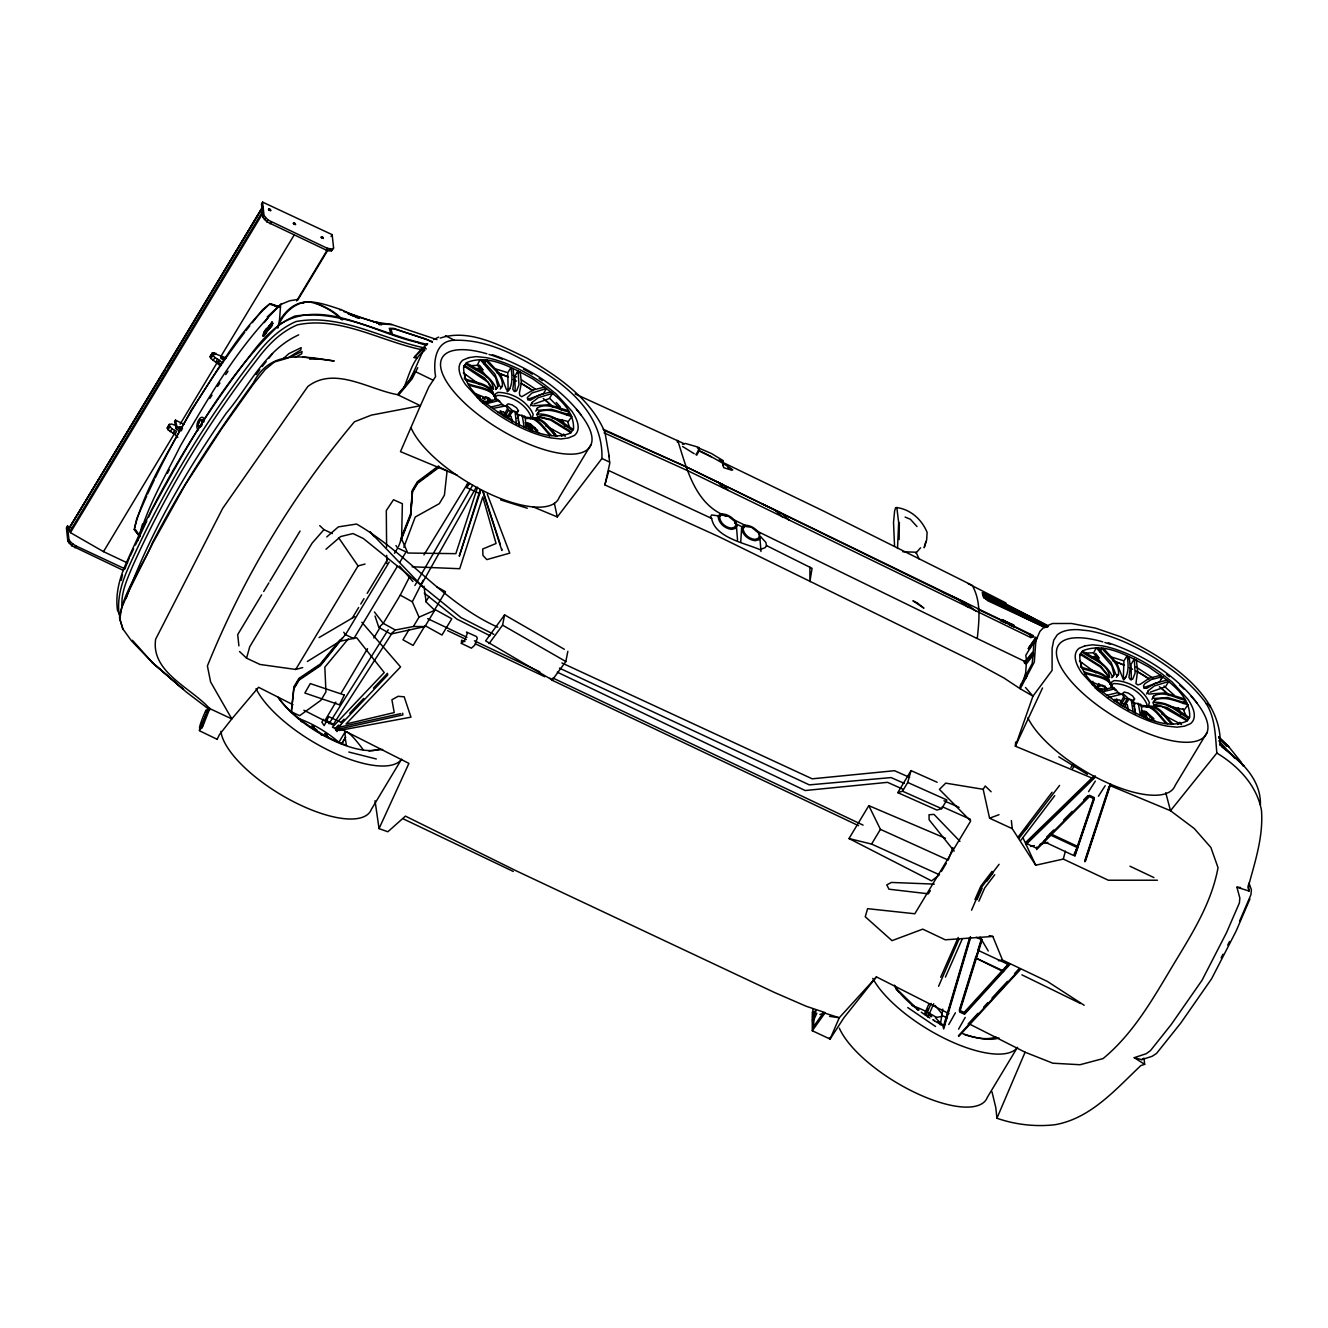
<?xml version="1.0" encoding="UTF-8"?>
<svg xmlns="http://www.w3.org/2000/svg" width="1328" height="1328" viewBox="0 0 1328 1328"><rect width="100%" height="100%" fill="white"/><g stroke="black" fill="none" stroke-linecap="round" stroke-linejoin="round"><path stroke-width="1.5" d="M1260.405 804.785C1261.102 779.27 1240.883 760.712 1221.826 746.934M809.914 567.272L809.881 581.631L812.055 568.334L766.522 545.592L765.874 542.405L760.595 536.678M899.338 522.502L899.106 539.633M500.258 389.054L502.382 385.983C503.262 374.629 491.692 368.022 485.716 360.037L483.84 363.673M1116.4 677.263L1118.541 674.176C1119.404 662.821 1107.834 656.231 1101.858 648.23L1099.999 651.882M1050.249 834.93L1050.265 833.619L1077.855 846.517L1073.456 855.415L1043.775 841.537L1050.249 834.93L1077.821 847.828M1016.75 611.312L1023.423 614.648M1023.705 614.565L1024.735 615.993L1024.784 614.432L1023.025 613.719M1025.15 615.96C1034.545 620.641 1018.792 612.308 1027.241 617.271M1029.515 616.856L1025.017 614.665L1024.735 615.993M1029.432 616.906L1029.449 618.383L1026.245 616.541C1027.241 613.42 1032.337 620.674 1027.208 617.288M1028.187 616.839L1026.345 615.677M812.338 1011.919L812.288 1030.744L830.083 1039.06L844.027 1017.597L876.447 976.893L948.956 1013.629M814.031 1017.929L812.636 1017.746L812.968 1009.33M814.097 1016.252L814.313 1011.189M1011.006 624.857L1012.733 625.953M1012.235 625.803L1009.263 624.724L1009.247 622.915L1007.686 622.483M1022.875 682.492L1025.681 672.682L1026.328 663.967L1034.246 653.857L1033.3 652.911L1032.171 663.552L1020.153 685.945L1020.236 688.767L1032.952 696.154L1015.372 746.203L1092.944 778.457M1007.952 623.347L1006.192 622.5M1009.346 624.011L1008.234 623.479M816.023 1010.84L812.537 1019.472L812.919 1027.623L823.426 1012.65L839.263 1017.763L876.447 976.893M813.516 1027.108L813.931 1019.705L816.853 1013.098M983.517 597.334L1043.061 626.451L983.517 597.334L1041.401 625.222M1009.728 624.21L1011.886 625.754M267.492 331.07L268.173 328.481L267.011 331.751C260.056 343.006 263.774 329.278 267.476 328.016M265.949 331.768C265.816 335.718 267.011 324.447 265.799 331.95M263.259 336.117L267.177 330.224M1015.621 742.086L1015.372 746.203L1042.53 687.987M740.709 542.322L741.622 528.112L743.132 525.573C749.49 524.112 755.698 528.527 759.55 533.258L760.977 551.469M277.784 327.153L279.444 320.895L280.673 304.461L289.736 300.742L297.771 299.447M461.364 643.366L464.551 640.644L467.257 633.572L466.493 632.062L476.503 636.544L477.3 638.386L474.577 645.342L471.407 648.18L461.364 643.366L461.629 640.146L464.966 641.64M915.905 553.129L920.57 547.817M134.659 527.731L136.784 518.567L146.711 495.975M1028.32 617.138L1026.544 615.694M363.108 749.706C361.448 747.133 341.678 720.739 345.512 737.438L341.761 744.045M1014.011 626.534L1011.704 624.309C1014.642 624.343 1014.858 627.878 1011.77 625.936L1014.028 626.932M1021.946 613.901L1021.946 613.669M268.173 328.481L268.737 329.543L269.601 328.431L268.754 326.256L267.492 328.647L268.771 326.373M339.835 309.955L341.213 309.656L355.522 316.263L355.356 317.11L354.46 315.483L351.538 314.437L351.372 315.284M263.392 336.349L263.874 332.448L267.509 327.933L267.775 328.78M265.982 333.062L266.513 329.112M376.903 322.853L376.355 322.189L378.629 323.501L376.355 322.189M378.098 322.837L376.289 322.654M487.044 377.235L477.383 364.918L480.122 359.49L495.676 377.783L497.9 386.431L496.44 388.888C490.928 375.94 478.08 369.715 466.36 362.942L465.995 363.839M940.34 1024.818L942.78 1009.114M1102.008 663.9L1093.558 653.127L1096.264 647.699L1111.835 665.975L1114.059 674.641L1112.598 677.097C1107.071 664.149 1094.222 657.908 1082.503 651.152M897.512 548.464L898.658 522.651L896.832 507.562L895.62 507.661L894.591 511.114L893.528 522.468L894.541 546.04M351.538 314.437L354.128 315.765L352.451 316.064M564.334 649.276L504.623 614.897L485.616 640.876L552.299 680.036L565.828 661.51L567.853 651.301M489.053 643.632L502.565 625.156L504.623 614.897M201.989 727.993L205.541 715.41L207.849 711.642L206.222 709.783C199.034 724.457 194.735 742.867 208.994 708.239L231.802 718.913L258.562 687.273L293.007 704.72M121.246 580.353L122.458 574.725M1220.233 745.606C1221.976 703.989 1186.867 674.757 1154.679 654.621A110.274 41.035 31.1 0 0 1120.351 636.643L1095.534 628.144L1071.547 623.479L1052.457 623.513L1043.957 627.165L1039.94 631.398L1035.873 640.727L1034.313 662.074L1020.236 688.767L1003.951 677.994L973.69 661.543L718.398 536.446L604.887 484.919L609.801 463.223L608.822 455.521M126.011 598.579C150.263 532.594 186.169 470.842 226.258 413.191C248.983 386.365 265.002 350.077 298.7 334.872M479.74 493.667L466.692 487.559L467.639 483.541M530.171 418.436L530.752 416.062C525.423 403.729 510.782 395.312 497.519 395.379L495.278 396.723L494.647 399.18M1146.313 706.645L1146.894 704.272C1141.565 691.938 1126.924 683.505 1113.661 683.588L1111.42 684.933L1110.789 687.373M1011.372 820.571L1012.235 828.655L1035.691 865.225L1063.296 859.067L1065.405 851.182M1123.272 679.67L1123.936 660.946L1127.123 655.7C1128.319 663.651 1129.348 673.196 1123.87 679.903M507.113 391.461L508.076 387.925L507.777 372.736L510.981 367.507C512.176 375.442 513.206 385.004 507.711 391.694M139.191 537.309C147.956 504.955 165.602 475.872 180.326 446.025C209.426 395.744 239.588 344.101 281.752 303.614M604.887 484.919L608.855 470.593L711.642 518.418C714.962 537.608 745.058 543.135 760.097 549.676L765.227 547.551L766.522 545.592M302.701 667.586L295.712 669.445L260.006 664.465L246.56 658.173L249.747 646.703L312.097 543.169L323.966 529.64L332.365 533.574M925.931 541.442L924.172 547.717L926.662 539.965L927.11 532.379C921.831 519.613 910.809 509.487 896.832 507.562M137.83 540.662L142.528 523.996M911.041 770.622L897.794 792.633L902.492 791.173L907.721 782.474L911.041 770.622L937.153 782.258M1092.413 684.866L1092.894 681.33M277.801 328.165C281.27 314.836 295.065 301.456 309.225 301.854C321.177 304.261 333.162 310.918 341.445 319.616M1101.31 691.191A14.508 5.395 31.1 0 0 1102.24 689.713L1101.41 691.373A8.101 3.005 31.1 0 0 1098.455 690.211M943.245 1027.142L969.656 937.634M943.361 1028.287L970.37 936.755M943.644 1028.968L970.635 937.435M975.698 958.716L978.221 950.383L1007.902 964.261L1003.271 971.615L975.449 957.87L1003.022 970.768M976.097 956.044L959.314 1010.143L964.161 1012.417L1008.218 964.078M977.889 950.234L981.492 938.647L981.89 940.44L959.712 1011.969L964.56 1014.243L1009.994 964.36M477.549 487.177L455.836 553.66L407.746 553.029L401.604 538.853L402.367 503.727L393.52 499.726L386.299 510.566L386.614 547.219M480.155 489.932L459.272 556.183L480.968 489.7M1084.777 860.693L1109.096 786.442M1084.893 861.806L1110.49 783.669M1085.474 861.108L1110.424 784.931M1075.448 852.028L1093.575 798.36M1074.916 855.049L1094.338 797.597L1089.491 795.323L1036.703 848.277L1026.046 843.28L1095.334 775.934M1074.85 856.328L1094.272 798.858L1089.425 796.584L1036.637 849.538L1036.587 847.164M952.857 847.629L948.242 860.112L880.431 829.369L868.811 805.664L849.007 838.549L931.592 880.896L939.427 874.754L871.566 844.077L849.007 838.549M403.845 547.252L415.232 517.04L439.319 503.627L444.415 495.161L447.104 470.776L438.672 466.842L417.523 482.595L412.444 491.045L410.667 514.899L400.375 541.094M272.788 323.551C272.29 321.608 272.97 326.456 270.63 327.153M271.194 322.97L271.991 322.023L272.207 323.086M533.956 404.027L549.294 398.583L552.514 393.354L538.238 397.686L532.163 402.45L531.383 404.426L532.694 405.853L548.862 404.708L568.55 410.75M1034.744 643.565L1036.736 638.519L1035.873 637.324L1033.798 642.619L1033.367 651.201L1025.017 661.527L1024.668 663.22L1026.328 663.967M1168.673 681.53L1154.397 685.895L1148.305 690.66L1147.541 692.635L1148.836 694.063L1165.021 692.917L1184.692 698.96M400.923 538.637L410.568 513.986L412.344 490.132L417.424 481.682L438.572 465.929L438.755 467.589L417.606 483.342L412.51 491.792L410.734 515.662L398.549 546.422M403.895 387.56C409.539 374.446 412.51 359.091 424.894 350.31M208.994 708.239L199.482 729.52M124.732 569.164L129.281 558.042M1084.478 673.927L1084.843 673.047C1094.239 676.981 1107.602 676.583 1112.615 687.041M812.636 1017.746L815.392 1011.139M1079.747 655.219L1080.129 654.322L1100.431 667.005L1106.822 674.425L1109.76 682.044C1104.913 671.088 1091.367 670.889 1081.507 667.22M464.684 366.345L465.813 363.673C475.092 371.143 492.472 375.143 493.501 389.353L484.786 378.148L464.518 365.383M486.928 361.116L487.31 360.22L500.606 374.679L506.433 389.519L508.375 390.1L509.902 388.606M1240.568 887.486L1236.899 887.204L1239.871 898.093L1239.373 902.99L1226.508 932.688L1202.106 980.164L1171.163 1024.602L1150.463 1050.631L1146.147 1053.735L1134.245 1057.669L1141.748 1059.661L1144.006 1058.15L1144.67 1064.359L1140.835 1065.587C1115.703 1089.309 1090.935 1118.292 1055.196 1124.7C1035.707 1126.991 1015.322 1124.667 996.93 1118.242L1025.083 1052.208L968.892 1023.739M1239.539 921.167L1250.926 894.707L1251.408 889.843L1249.017 883.087M1249.947 898.923L1236.053 931.243L1211.634 978.719L1180.692 1023.158L1156.522 1053.453L1152.173 1056.275L1141.748 1059.661M1080.378 655.551L1081.955 651.882M926.23 1014.808L931.177 1003.387M938.597 986.272L959.198 938.697M971.565 910.161L981.458 887.336L999.104 864.312M464.219 367.341L465.813 363.673M199.2 730.549L202.653 726.632L209.89 708.322L208.662 707.542C190.037 687.356 150.728 671.769 155.658 639.166L222.689 508.375L307.83 386.481C334.689 365.964 368.636 389.386 397.122 394.582L398.5 395.13L412.078 378.862L417.739 367.673M924.819 1013.281L928.986 1003.802M940.689 977.259L958.235 937.435M974.951 899.521L980.794 886.241L992.049 871.4M927.874 1016.999L933.733 1003.702M945.436 977.126L962.153 939.162M978.885 901.197L984.729 887.901L994.738 874.72M925.35 1014.957L927.907 1009.28M977.059 899.554L982.139 888.2M217.078 739.43L219.402 734.699L231.802 718.913L210.621 681.994L207.4 665.942C243.24 577.315 292.94 494.946 354.443 421.773L371.342 415.133L420.412 405.721L428.844 386.929L435.601 376.554C433.044 361.88 435.318 340.532 454.491 340.267C473.781 339.619 492.605 345.23 509.969 353.231C551.767 373.882 603.393 405.389 601.949 458.492L557.312 516.957L532.777 506.732M812.288 1030.744L825.203 1012.633L806.245 1006.275L774.423 992.448L516.858 871.135L405.422 816.122L387.859 831.76L379.044 828.622L408.908 763.384L341.943 729.504M130.161 556.183L133.663 548.763M135.423 545.061L146.794 520.941M148.537 517.223L152.039 509.803C187.846 444.316 225.312 376.372 279.727 324.414C323.202 296.559 376.222 334.673 420.295 342.989M147.541 494.099L154.347 479.79M155.21 477.964C180.027 426.587 210.156 377.766 244.701 332.365M1108.233 697.549L1122.027 694.079L1124.799 698.379L1131.207 699.79L1133.149 711.974M1127.92 659.335L1129.182 656.679L1130.261 667.436L1128.949 677.38L1130.377 679.654L1132.701 679.139L1135.091 673.13L1134.311 659.037L1131.041 664.249L1131.323 679.82M1153.152 703.508L1154.845 700.022C1166.084 695.64 1177.272 701.815 1188.029 704.77M536.993 415.282L538.703 411.829C549.925 407.43 561.113 413.606 571.87 416.56L568.284 421.491L552.382 417.888M1095.832 648.595L1096.281 647.699M519.779 372.72L520.211 371.823L521.406 382.58L519.397 393.038L519.779 395.445L521.788 396.69L533.258 389.951L544.762 387.062M177.819 437.36L175.014 434.439L176.574 431.334L171.926 428.811L168.922 425.109L171.412 423.964L174.283 424.977M569.28 412.045C559.105 410.053 547.833 402.118 537.525 407.845L536.661 409.539L538.869 410.203L551.452 409.323L571.123 415.266M1146.595 694.046L1148.305 690.66M1183.065 703.574L1185.423 700.271C1175.247 698.262 1163.975 690.328 1153.667 696.055L1152.82 697.748L1155.028 698.412L1167.611 697.532L1187.282 703.475M484.371 362.693L485.699 360.054M375.027 616.026L378.829 627.397L390.814 634.037L395.312 630.003L413.39 626.517L419.034 617.155L412.311 601.783L423.184 580.303M530.453 405.837L532.163 402.45M457.23 475.241L400.475 451.636L420.412 405.721L398.5 395.13L398.251 393.984C412.195 381.368 416.461 363.457 424.827 347.587L426.222 349.015M378.829 627.397L383.261 623.363L400.259 595.143L409.373 577.248M1221.129 957.87L1223.022 954.218M1227.703 945.088L1229.595 941.436M535.798 411.182L537.525 407.845M1151.94 699.375L1153.667 696.055M167.378 473.382L169.27 469.763M696.719 455.172L699.126 450.624C709.285 455.255 726.831 465.149 732.774 469.929M201.524 425.325L201.607 425.176A3.901 1.826 -71.2 0 0 201.723 419.864A3.901 1.826 -71.2 0 0 198.436 423.483A3.901 1.826 -71.2 0 0 199.814 427.135M175.014 434.439L168.042 429.757L167.212 428.064L169.503 424.047M220.564 365.93L210.936 358.477L210.073 356.767L212.463 352.8L226.225 357.946M340.831 724.507L336.997 731.628L334.905 728.292M1100.198 684.634L1099.069 684.551M1145.201 716.971L1142.412 715.493L1145.068 716.572M210.073 356.767L212.463 352.8M1035.11 640.826L1029.515 649.143L1028.337 648.545L1034.163 640.279M1028.337 648.545L1035.873 637.324M1025.249 679.222L1027.208 675.72M414.685 372.155L411.049 378.613L398.251 393.984M421.706 584.054L476.071 487.542M948.756 1024.552L955.38 1012.816M958.584 1029.15L965.207 1017.414M321.442 735.065L320.795 734.102M512.409 422.321L511.114 416.378L509.139 416.627L504.64 413.838L507.578 408.659L505.868 405.87L492.472 408.509M341.379 744.128L345.512 737.438M1128.568 710.53L1127.273 704.587L1125.281 704.836L1120.782 702.031L1123.72 696.868M414.9 585.499L472.668 485.201M167.212 428.064L168.922 425.109M323.551 719.278L321.857 722.183L324.165 725.636L328.746 716.622L341.794 722.731M168.042 429.757L169.785 426.819M170.2 431.749L171.926 428.811M1166.947 680.135L1155.493 683.123L1146.628 688.385L1143.956 688.103L1143.474 685.846L1144.985 683.571L1151.144 679.621L1162.647 676.666L1159.527 681.961L1143.806 687.589M335.851 702.13L325.294 719.959L333.428 724.308L391.793 633.605M341.13 693.216L367.524 648.645M373.849 637.955L380.19 627.264M543.351 393.752L546.472 388.49L531.947 393.022L527.332 397.636L527.814 399.894L530.486 400.176L539.334 394.914L550.788 391.926M1161.104 679.255L1162.631 676.699M215.85 362.112L217.609 359.141L222.573 363.059M737.14 525.689L735.496 528.444L731.695 529.391C725.171 528.693 718.846 523.564 718.182 516.824L719.693 514.285C726.051 512.807 732.259 517.239 736.11 521.954L737.538 540.181M760.579 536.977L758.935 539.749L755.134 540.695C748.61 539.998 742.286 534.852 741.622 528.112M484.239 403.031L496.058 399.346L498 399.529L499.361 401.836M127.554 562.989L103.501 551.635L70.434 532.644L263.392 212.231M103.501 551.635L174.798 433.028M180.11 424.18L217.41 362.212M181.455 429.575L179.031 427.085L182.55 428.712M178.732 427.583L179.828 426.72M179.695 428.761L179.031 427.085M181.587 427.533L179.529 427.218M71.148 527.78L67.479 526.071L66.4 527.863L67.844 541.309L71.795 545.758L123.521 570.476M262.579 202.105L261.5 203.914L262.927 217.36L266.878 221.809L326.074 250.013L331.369 250.942L333.594 248.021L332.166 234.658L262.579 202.105L264.023 215.551L267.974 220L327.169 248.22L332.465 249.133L333.594 248.021M262.064 208.463L166.166 367.806L262.712 206.803L68.691 528.976L70.434 532.644M70.069 531.117L263.027 210.704M67.844 541.309L68.923 539.517L67.479 526.071M262.927 217.36L264.023 215.551M268.422 209.542L270.298 209.426L270.663 210.588L269.036 210.305L269.169 208.894M269.036 210.305L268.671 209.127M270.663 210.588L270.298 209.426M69.288 543.567L70.367 541.774L68.923 539.517M264.372 219.618L265.467 217.809M71.795 545.758L72.874 543.965L70.367 541.774M266.878 221.809L267.974 220M74.982 547.783L76.061 545.974L124.6 568.683M270.065 223.818L271.161 222.008M293.239 223.453L294.003 222.822L295.497 224.515L293.853 224.216L294.003 222.822M184.194 424.396L175.462 420.129L174.566 421.607L176.159 428.645L179.214 431.019M214.92 354.609L215.817 353.115M293.853 224.216L293.488 223.054M295.497 224.515L295.131 223.336M176.159 428.645L177.056 427.151L175.462 420.129M220.614 356.9L294.318 234.757M321.077 237.363L321.841 236.716L323.335 238.409L321.708 238.11L321.841 236.716M321.708 238.11L321.326 236.948M323.335 238.409L322.97 237.247M331.07 236.45L332.166 234.658M326.074 250.013L327.169 248.22M296.609 300.941L327.518 249.598M297.771 300.045L327.634 250.477M328.879 250.876L329.975 249.066M331.369 250.942L332.465 249.133M261.599 594.927L237.695 634.618L238.907 645.873M263.674 591.475L268.87 582.859M269.899 581.133L300.045 531.084M295.712 669.445L358.062 565.911L365.051 564.051M294.052 688.502L299.149 680.052L320.33 665.776L346.06 633.771M352.219 618.201L358.626 607.543M360.768 604.008L363.972 598.679M367.192 593.35L387.494 559.619M397.587 565.977L353.846 638.619L345.479 634.701L389.22 562.059M394.516 553.278L397.686 548.016L395.96 545.559M399.711 562.458L406.053 551.917L397.686 548.016M516.592 413.805L518.451 410.701L516.476 407.746L512.193 404.891L508.076 403.812L506.566 405.14L512.84 410.95L516.941 412.029L518.451 410.701M345.064 732.06L338.872 742.319A51.128 19.024 31.1 0 0 297.555 718.133M528.727 427.417L530.104 428.197C538.122 432.613 523.431 423.798 532.644 430.953M409.207 629.406L402.932 639.797L413.124 645.425L425.026 625.671L441.992 635.033L451.786 618.782L434.82 609.403L445.494 591.69L436.995 586.993M425.906 601.667L429.044 596.455M390.814 634.037L424.943 626.55L434.737 610.282L426.139 602.016L423.981 586.229M401.189 759.832L371.408 809.283A86.287 32.104 31.1 0 1 292.791 801.315A86.287 32.104 31.1 0 1 220.913 731.313M591.109 444.448L559.204 497.436A86.287 32.104 31.1 0 1 488.488 493.352A86.287 32.104 31.1 0 1 411.232 428.214M1000.681 620.541L1002.54 619.678L1007.52 622.55M1001.843 621.106L1003.586 620.425M1005.661 622.915L1000.582 620.525L1002.54 619.678M1003.005 621.67L1004.748 620.973M871.566 844.077L880.431 829.369M1006.259 622.716L1005.628 622.882M1007.338 622.234L1002.391 619.811M1009.546 623.778L1012.633 625.754M1016.02 611.693L1017.63 611.029M1017.281 612.291L1019.14 611.693M1010.824 624.509L1012.832 625.173M1011.04 624.309L1012.849 625.754M1018.443 612.872L1020.302 612.274M1019.638 613.503L1021.564 612.673M1013.994 625.272L1014.144 626.036M1022.875 614.134L1017.945 611.063M1026.328 615.893L1026.378 616.474M897.794 792.633L936.954 810.08L941.652 808.652L946.881 799.971L907.721 782.474M941.386 871.5L946.283 863.366M1132.734 701.997L1134.593 698.91L1132.635 695.955L1128.335 693.1L1124.235 692.021L1122.724 693.349L1128.983 699.159L1133.083 700.238L1134.593 698.91M1143.342 714.713L1143.69 714.132A14.508 5.395 31.1 0 1 1140.968 712.555M1017.099 1047.925L987.318 1097.376A86.287 32.104 31.1 0 1 916.586 1093.309A86.287 32.104 31.1 0 1 839.329 1028.154M1207.019 732.541L1175.114 785.529A86.287 32.104 31.1 0 1 1105.709 782.059A86.287 32.104 31.1 0 1 1027.872 717.884M220.614 364.569L218.19 362.063M220.863 357.664L223.602 357.813L224.366 359.307L220.863 357.664L223.569 359.672L224.548 358.992M221.826 358.842L221.046 357.332M1029.515 649.143L1025.78 655.335L1026.577 660.597M172.906 433.376L174.682 430.455M505.819 414.851L508.641 410.169L507.578 408.659M507.811 416.096L510.649 411.414L515.065 411.58L516.459 424.512M1126.609 656.563L1127.123 655.717M1121.961 703.06L1124.799 698.379M1123.969 704.305L1126.791 699.624M1168.657 681.563L1165.503 686.775L1150.098 692.237M423.947 554.938L467.871 483.16M930.364 890.59L928.388 893.81L888.98 889.212L886.772 884.896L891.42 882.439L934.298 884.116M213.078 360.469L214.904 357.514L211.882 353.862M551.983 394.2L552.514 393.354M210.936 358.477L212.712 355.572M214.389 352.684L212.563 355.622L210.654 355.705M424.827 347.587L415.432 356.02L416.909 358.128L414.17 357.547L421.358 348.882M516.559 373.384L518.152 370.861L518.933 384.921L516.542 390.93L514.235 391.445L512.807 389.187L514.119 379.227L513.056 368.437M388.241 629.754L329.012 723.743L328.813 721.834M1012.235 828.655L989.576 818.197L983.168 789.297L985.243 786.01L991.136 791.77M518.152 370.861L514.882 376.023L515.181 391.627M209.774 398.549L212.015 395.097M509.139 416.627L512.359 411.63M1088.578 791.654L1095.334 781.146M1098.405 796.252L1105.178 785.744M1125.281 704.836L1128.501 699.839M517.057 418.37L519.132 415.183L522.17 415.199L524.178 427.118M1133.199 706.579L1135.291 703.392L1138.328 703.408L1140.337 715.327M1042.928 626.451L987.667 600.688L984.33 597.783L983.185 592.753L1041.434 622.716L1044.671 624.675L1043.293 626.716L1044.738 627.878M201.026 425.923L201.491 425.259A3.901 1.826 -71.2 0 0 201.242 419.731A3.901 1.826 -71.2 0 0 198.088 424.96A3.901 1.826 -71.2 0 0 201.026 425.923A3.785 1.776 -71.2 0 0 201.624 419.93A3.785 1.776 -71.2 0 0 198.27 424.562A3.785 1.776 -71.2 0 0 201.059 425.906A3.901 1.826 -71.2 0 1 200.213 426.919M217.576 386.431L219.917 383.045M225.727 374.596L228.051 371.209M271.543 325.194C266.596 327.584 275.776 319.401 269.335 327.335L269.783 328.149L270.613 327.12M217.726 362.992L219.751 360.137M566.907 415.365L569.264 412.062M256.238 374.596L259.773 369.715M1111.785 677.761L1114.059 674.641M1183.68 702.661L1185.423 700.271M1188.012 704.786L1184.443 709.7L1168.524 706.098M495.643 389.552L497.9 386.431M466.692 487.559L469.697 483.409M268.986 326.439L272.423 322.571M269.086 327.784L270.597 323.999M272.522 323.418L271.211 326.041M1160.307 676.101L1160.888 675.288L1149.417 678.16L1140.32 684.219L1137.93 684.899L1135.938 683.654L1137.565 670.773L1136.37 659.999M1036.736 638.519L1035.193 638.137M986.704 881.36L992.912 873.094M1025.166 830.116L1027.656 826.813M1018.327 836.773L1052.091 792.235M1070.849 767.501L1073.356 764.198M1021 840.126L1054.747 795.655M1019.273 838.018L1059.595 785.412M1072.211 768.978L1074.717 765.692M1029.831 657.891L1032.072 655.019M269.933 325.36L269.285 326.671M271.543 323.999L269.02 326.074M269.783 328.149L270.547 326.24M268.754 329.46L269.352 328.348M245.946 330.705L249.764 325.875M252.32 322.671L262.512 309.789L269.318 304.129L280.142 306.917M262.23 366.478L266.098 361.664M268.688 358.444L272.555 353.63M1025.482 687.472L1032.952 696.154L1052.091 670.391L1052.108 648.296L1053.735 640.212L1057.038 635.099A92.761 34.511 31.1 0 1 1078.734 629.688L1088.744 630.767A96.114 35.756 31.1 0 1 1121.778 640.81A95.732 35.624 31.1 0 1 1153.252 657.078C1171.396 668.449 1188.792 681.629 1202.305 698.379C1215.485 713.551 1215.087 734.251 1216.846 753.059L1170.499 810.727L1109.959 785.545M264.239 322.604L268.14 317.79M342.01 638.22L320.247 665.029L299.066 679.289L293.986 687.738L291.28 712.489L293.886 686.842L298.966 678.376L320.164 664.116L339.819 640.063M271.36 326.124L269.617 327.95M549.311 436.115L549.908 435.385C542.687 427.616 536.014 416.179 523.996 417.357M570.243 433.393L570.857 432.629L550.506 420.013L541.11 417.606L532.86 418.254C544.297 417.274 549.908 429.376 557.096 436.099M1187.016 720.639L1188.859 718.398M414.17 357.547L415.432 356.02M279.444 320.895C296.26 294.019 315.134 301.024 341.213 309.656M348.285 638.884L324.829 667.171L325.958 691.871L320.861 700.321L299.63 715.676L291.197 711.742M1033.3 652.911L1024.668 663.22L1023.589 660.846M271.128 324.082L270.248 326.173M271.227 325.626L270.281 326.256M502.382 385.983L501.121 387.427L499.477 385.684L494.946 374.147L481.732 359.622M1118.541 674.176L1117.28 675.62L1115.62 673.894L1111.088 662.357L1097.891 647.832M1008.334 965.19L964.277 1013.546L959.43 1011.289L981.608 939.759L976.279 937.253M968.145 1023.954L977.972 1013.297M983.6 1007.205L987.8 1002.64M992.016 998.058L1007.471 981.309M1014.492 973.706L1018.709 969.125M958.434 1035.74L1020.219 968.71M958.716 1036.438L1020.502 969.407M402.666 713.202L402.849 714.929L335.884 729.736L335.702 728.01L338.491 725.055M341.296 722.1L344.101 719.145M349.696 713.236L363.689 698.462M373.483 688.12L387.477 673.346L387.66 675.072L335.884 729.736M426.271 345.28L427.135 344.367C383.46 334.905 340.649 309.109 294.882 316.081C277.502 323.634 263.907 337.113 252.685 352.103C202.902 415.913 160.754 485.417 127.87 559.387C120.4 575.373 114.905 592.769 117.528 610.581L120.367 615.478M1046.564 837.138L1053.702 829.983M1063.695 819.957L1072.244 811.358M1083.665 799.904L1087.947 795.621M1126.044 676.799L1124.517 678.309L1122.592 677.712L1116.765 662.888L1103.468 648.396M1093.741 776.233L1025.93 842.184L1025.98 844.558L1095.268 777.195M267.21 316.944L280.673 304.461M756.545 530.885L976.478 638.204L977.391 637.374C979.134 620.176 981.359 601.385 972.179 585.316L824.157 511.363L722.415 462.21M283.262 358.66L288.84 353.663L301.19 347.654L300.775 349.945L287.18 358.377M326.754 536.927L338.358 526.884L356.551 524.045C407.331 553.145 443.784 603.227 497.817 627.198M325.974 549.261L340.632 536.562L352.982 533.557L363.391 538.537L460.982 617.603L493.8 634.336M427.135 344.367L420.976 349.53C380.24 341.064 340.034 315.931 297.455 324.845C280.706 331.817 267.957 345.031 257.25 359.307C207.699 423.25 165.602 492.705 132.451 566.525C127.123 579.456 120.582 593.101 122.126 607.444M538.703 411.829L536.927 414.087C550.921 413.074 562.059 422.138 573.248 429.475M1154.845 700.022L1153.069 702.296C1167.08 701.284 1178.202 710.347 1189.407 717.684M697.416 447.835L698.578 448.217L698.511 450.574L695.822 454.657M307.349 661.493L339.935 641.258L356.701 637.789L384.24 672.549L332.448 727.213L339.404 730.45L410.966 717.153L404.193 696.802L398.101 696.304L391.909 699.756L394.233 712.572L346.01 724.026L400.558 666.922L361.847 622.268M440.232 338.076C469.498 328.315 500.706 345.761 526.884 358.095C557.528 376.106 589.848 397.902 604.622 431.517M319.069 637.556L354.775 616.607M290.483 356.983L302.037 351.488L301.705 353.796L294.982 357.464M698.013 447.719L711.327 453.462L723.279 460.683M427.682 343.819L425.674 344.848L422.271 343.62M433.609 339.586L438.672 337.096M1106.921 689.033L1104.929 687.721L1106.871 688.618M917.001 1008.848L919.042 1009.927M436.945 339.586L391.926 324.547L382.132 324.065L354.244 315.782M419.034 617.155L434.737 610.282M1020.419 613.154L1021.68 612.905L1019.605 613.453M1004.151 622.218L1005.578 621.471M1004.267 622.301L1006.143 621.587M1115.188 690.643L1114.159 687.721L1112.2 687.555L1100.862 690.444M989.576 818.197L998.988 814.695M527.648 399.379L543.318 393.752M286.217 358.577L274.514 361.913L265.218 369.499L253.565 383.925L221.975 428.28L185.239 484.786L152.753 543.252L128.766 591.176L121.728 607.776L119.769 618.865L123.056 629.505M279.859 306.934L270.165 303.631C237.413 332.465 216.032 373.832 191.448 409.788C170.93 448.466 144.802 486.778 134.211 529.407L139.722 536.877M486.446 403.646L497.801 400.824L499.66 401.189L503.129 406.136M1102.589 691.838L1113.943 689.033L1115.802 689.381L1119.272 694.345M490.746 407.098L502.133 404.326L504.906 406.003M1106.888 695.308L1118.276 692.519L1121.048 694.212M1030.511 846.467L1034.363 845.554M1040.156 844.193L1047.858 842.384M682.443 444.199L685.53 443.486L697.764 447.038M819.874 1014.426L824.19 1013.447L823.078 1012.915M335.702 728.01L400.691 713.634M998.44 960.725L1002.491 960.044L1047.377 981.425L1084.163 1005.263M301.257 303.315L304.079 302.867M1113.96 700.703L1119.753 699.906L1120.782 702.031M497.801 412.493L503.594 411.697L504.64 413.838M368.902 750.934L382.647 749.49M469.548 365.648L478.478 365.349M391.926 324.547L373.948 321.857L343.57 311.466M1002.491 960.044L992.813 936.439L945.287 939.809L922.761 929.135L892.018 940.656L865.242 916.768L867.599 908.667L914.826 913.764L970.685 821.019L939.427 789.396L945.719 783.138L983.168 789.297M309.64 359.141L317.375 358.842L334.224 360.984C303.431 356.319 270.497 349.131 253.366 382.862C216.364 433.741 181.621 486.347 152.67 542.256C142.162 567.471 123.786 590.246 119.47 617.686L122.757 628.742L131.406 640.777L152.521 662.705L186.352 692.071L209.758 709.932M491.958 399.977L492.041 400.824M527.814 425.192L529.025 425.607M521.854 416.079L524.427 415.963L525.141 417.44L526.237 428.097M1137.996 704.288L1140.569 704.172L1141.283 705.649L1142.395 716.29M1086.038 653.044L1093.027 652.795M526.137 418.519L530.154 418.403L532.578 416.892L533.192 414.369C527.531 401.272 511.994 392.324 497.917 392.407L495.527 393.835L494.863 396.441L496.174 399.861M1142.296 706.712L1146.296 706.596L1148.72 705.102L1149.351 702.578C1143.69 689.481 1128.136 680.534 1114.059 680.617L1111.685 682.044L1111.005 684.65L1112.333 688.07M1157.435 880.215L1108.332 880.232L1063.296 859.067M413.39 626.517L424.943 626.55M604.074 432.878L687.937 470.793L1030.81 637.556L1034.114 636.859L1009.429 624.26M205.608 711.592L207.849 711.642M515.712 412.742L517.854 414.104L519.065 424.728M902.675 551.734L915.988 552.216L919.258 559.204M1131.854 700.935L1133.996 702.296L1135.224 712.937M412.161 566.79L459.704 568.716L482.794 496.904L496.058 543.501L482.711 548.995L482.944 555.436L486.812 559.603L509.736 553.145L487.293 494.182M1140.138 705.566C1152.156 704.388 1158.846 715.825 1166.067 723.577M529.54 423.549L528.693 423.732L530.735 424.811L527 423.333L530.254 423.765L537.774 430.538M1145.666 711.791L1143.142 711.542L1146.413 711.974L1153.932 718.747M1097.99 690.029L1101.891 690.294M1020.966 684.318L1022.311 684.468M302.884 357.099L317.375 358.842M525.124 422.868L528.345 423.267L538.786 432.928M1141.267 711.061L1144.487 711.476L1154.945 721.137M829.535 1016.335L839.263 1017.763L830.083 1039.06L829.336 1037.832M379.675 324.663L378.945 324.414M812.537 1019.472L813.931 1019.705M1104.182 689.415L1105.211 689.83M1146.678 712.339L1144.952 711.194M932.87 1019.655L934.497 1020.634M489.302 398.865L487.592 397.719M477.35 397.321L478.395 397.753M480.205 400.292L480.105 399.296M989.111 935.742L992.813 936.439M896.151 989.36L899.554 992.414M378.613 324.098L381.584 324.845M968.095 583.623L1006.01 603.012M356.485 317.375L359.34 318.073M356.336 317.292L359.041 317.956M516.708 414.585L519.132 415.183M1132.85 702.794L1135.291 703.392M348.799 752.03L376.305 758.985M506.898 372.388L495.543 368.918M1123.04 660.58L1111.702 657.111M351.804 314.952C339.171 311.25 365.532 319.201 354.46 315.749M375.774 322.289C366.711 319.666 386.299 325.426 377.235 322.787M418.403 342.923L424.296 344.682M423.2 347.637C381.252 338.574 339.885 313.292 295.945 321.559C278.797 329.045 265.633 342.574 254.594 357.348C205.11 421.358 163.012 490.829 129.779 564.616C122.425 580.369 116.648 597.451 119.205 615.063M465.364 379.011C475.225 382.68 488.77 382.879 493.618 393.835L488.106 382.265L463.987 366.096M468.701 384.821C478.097 388.772 491.46 388.374 496.473 398.832M500.623 499.909L527.316 508.226M466.111 380.306C476.171 383.925 490.497 384.423 494.265 396.491M467.954 383.526C476.503 387.71 489.833 386.548 494.414 396.524M1082.254 668.515C1092.33 672.134 1106.639 672.615 1110.407 684.7M1084.096 671.736C1092.645 675.902 1105.975 674.74 1110.557 684.733M731.728 470.212L723.644 467.639L722.681 461.48L719.295 459.488M1236.899 887.204L1249.034 891.055L1248.37 884.846M1098.937 683.472L1098.787 684.385M1144.354 714.597L1145.284 715.576L1143.109 714.315L1145.832 715.941L1144.62 714.431M1144.172 716.771L1143.026 715.726L1144.553 716.423M719.726 516.061L711.708 514.965L710.43 516.957L711.642 518.418M492.389 354.692C526.452 366.345 558.889 386.066 581.083 414.834M1108.299 642.785C1142.362 654.438 1174.799 674.159 1196.993 702.927M316.263 303.282C325.626 307.017 336.1 312.063 342.458 319.882M727.877 467.672L731.263 469.016M473.797 393.071L490.314 399.595M1089.956 681.281L1106.456 687.804M1025.083 1052.208L1052.855 1063.213L1080.029 1064.724L1103.053 1058.599C1132.751 1034.097 1151.94 1000.548 1171.379 967.979C1190.403 936.273 1211.252 904.667 1218.025 867.665L1210.87 847.447L1194.204 828.489L1170.499 810.727L1165.752 792.716M485.533 396.707L489.169 398.201M1101.676 684.916L1105.311 686.393M905.132 517.073L910.377 519.265L916.984 526.535M868.811 805.664L945.486 838.3M1009.712 623.529L1012.7 625.139M1011.289 624.525L1010.973 624.077M603.144 429.21L686.742 467.074L1033.35 635.597M575.157 393.951L684.169 443.735M904.268 783.371L891.038 777.577L809.35 784.881L559.42 668.117M943.959 800.751L959.082 807.358M942.299 591.956L957.056 598.48L968.311 607.46M950.3 595.857L964.792 602.231L975.864 611.146M604.107 430.355L686.128 466.809L777.976 511.678M909.63 777.428L894.557 770.705L812.205 778.822L561.91 662.971M902.625 789.064L887.536 782.341L805.166 790.525L557.295 672.151M942.199 806.694L970.469 819.293M902.492 791.173L941.652 808.652M1009.479 623.297L1010.724 623.645M1205.89 703.508L1210.273 705.5L1210.389 707.343M1010.608 623.811L1011.82 624.16M179.994 428.263L181.753 429.077M513.289 871.434L403.43 818.944M1216.846 753.059C1237.845 765.725 1256.803 785.263 1261.467 810.263C1263.509 836.74 1254.86 862.353 1248.038 887.569L1249.034 891.055M927.492 1016.053L928.621 1016.136L927.641 1015.107M268.937 209.309L270.049 209.841M269.285 209.89L270.397 210.422M293.754 223.22L294.882 223.751M294.102 223.801L295.231 224.332M321.592 237.131L322.721 237.646M321.94 237.712L323.069 238.227M513.089 375.276L516.592 376.92M530.619 429.409L529.142 429.027L531.814 430.123M318.305 732.392L317.11 731.13L319.152 732.359M222.008 358.527L223.768 359.34M601.949 458.492L609.519 462.078M978.155 609.436L1005.744 622.517M1129.962 866.221L1153.932 877.592M427.699 618.665L466.941 637.274M474.411 640.81L539.815 671.835M552.896 678.027L863.084 825.136M447.619 630.634L466.294 639.498M475.64 643.931L544.746 676.732M552.216 680.285L858.535 825.684M709.036 477.997L722.681 484.537L728.308 490.48M762.438 504.076L781.279 513.023L789.33 520.227M1026.162 615.196L1027.291 615.711M983.085 595.276L1036.355 623.015M976.478 638.204L1026.444 662.224M698.362 450.607L711.327 456.849M1007.952 622.5L1009.23 623.064M1012.716 625.72L1009.595 624.824M1000.797 620.359L1005.711 622.732M1006.441 623.098L1007.437 623.579M1008.201 623.944L1009.313 624.492M432.314 341.495L393.503 328.348L389.32 328.315L390.847 333.926M415.896 371.857L433.476 380.372M199.698 730.865L217.277 739.364M779.519 512.425L968.876 604.937M726.748 516.343C695.523 505.055 686.941 469.614 678.01 441.278L677.297 440.415L677.413 442.29M734.201 519.978L747.232 526.336M1021.879 974.835L1080.494 1003.487M734.6 523.149L743.863 527.731M270.165 303.631L277.386 307.233M984.33 595.674L1044.555 625.72M445.428 335.718L454.491 340.267M1025.216 614.881L1028.337 616.59L1025 615.677M1020.585 613.138L982.322 593.965L1047.576 627.148M1024.237 614.964L1046.115 625.936M489.982 635.714L456.882 619.097L424.23 593.035M1010.691 625.388L1011.803 625.92M1047.975 626.55L982.172 592.637L1048.107 626.252M303.88 710.231L332.88 724.939M983.766 593.915L1046.431 625.886M983.616 592.67L1046.962 625.123M1116.317 698.926L1117.545 699.557M500.158 410.717L501.403 411.365M268.455 328.813L268.007 330.058M265.633 330.373L265.102 334.108M264.803 331.436L264.272 335.154M1161.817 714.049L1181.455 724.49M545.675 425.84L565.296 436.281M400.259 595.143L412.311 601.783M395.312 630.003L383.261 623.363L374.396 611.976M946.964 1018.045L943.361 1016.003L935.427 1017.696L943.278 1025.98M502.565 625.156L565.828 661.51M694.195 453.711L682.575 446.49M1097.675 686.925C1100.198 689.597 1094.073 684.866 1098.405 687.207M1149.484 719.842L1150.895 720.091L1148.803 719.112M917.93 1009.994L916.967 1009.097M214.904 357.514L217.609 359.141M1058.765 756.811L1087.4 774.39M1187.564 720.125L1167.163 707.558L1153.584 704.886C1166.864 699.707 1178.036 713.269 1188.875 718.382M571.405 431.915L551.02 419.349L537.425 416.693C550.705 411.497 561.877 425.06 572.733 430.172M1187.033 720.822L1161.884 706.33L1149.019 706.463C1160.44 705.483 1166.05 717.585 1173.255 724.308M508.641 410.169L510.649 411.414M1081.971 651.849C1091.234 659.352 1108.614 663.353 1109.644 677.546L1100.929 666.341L1080.66 653.592M1152.787 678.044L1135.955 666.922M72.874 543.965L76.061 545.974M1134.245 1057.669L1144.67 1064.359M521.489 379.841L535.068 388.838M1164.009 686.012L1174.317 695.308M907.754 1007.57L935.576 1026.494M432.413 342.392L425.906 339.022L394.184 328.896L390.98 328.979L392.424 334.424M1079.432 660.995L1095.866 672.831M463.289 372.803L479.707 384.639M354.46 315.483L355.522 316.263M1147.375 714.364L1145.732 713.933L1147.575 714.564M300.842 720.888L301.539 721.751M216.514 361.631L221.079 365.217M177.056 427.151L181.621 430.72M1029.432 646.587L1030.561 647.5M1044.671 624.675L1046.165 625.903M550.024 678.16L552.299 680.036M151.558 662.108L183.447 689.431L152.521 662.705L132.368 640.245M774.324 509.653L782.474 516.891M1219.536 744.178L1244.22 765.99M550.24 398.898L561.395 410.12M319.733 525.639L323.966 529.64M239.521 651.5L246.56 658.173M1228.815 746.817L1218.706 737.023L1228.815 746.817L1241.248 762.222L1242.776 765.775M914.129 1005.96L896.4 988.679L894.391 985.177M1218.855 740.808L1234.758 758.321M552.896 431.334L555.336 434.854M552.979 431.65L554.855 433.808M959.978 841.354L934.032 814.413L929.019 814.728L929.135 819.791L954.185 851.115M718.133 482.33L723.876 488.322M423.018 587.076L370.213 531.98L374.214 536.628M1218.639 737.721L1226.723 746.319M530.104 428.197L526.353 424.163A8.101 3.005 31.1 0 1 527.399 426.587A14.508 5.395 31.1 0 1 526.104 425.707M1167.677 723.743C1161.402 718.514 1154.779 705.234 1145.948 706.811C1157.983 704.753 1164.424 716.805 1171.645 724.142M551.518 435.534C545.26 430.305 538.637 417.025 529.806 418.619C541.824 416.56 548.281 428.595 555.502 435.933M556.216 402.467L560.366 406.949M399.545 566.06L412.892 581.564M935.078 1005.479L942.1 1013.928M134.211 529.407L139.872 536.23M1095.617 653.376L1098.007 656.48M479.441 365.167L481.832 368.288M135.157 529.258L139.971 535.981M343.753 632.261L345.479 634.701M338.557 537.608L358.062 565.911M1143.69 714.132L1147.16 719.212M1182.933 708.671L1186.435 716.722M567.737 421.939L570.044 428.811M491.244 401.089L490.082 399.047M980.047 937.136L988.248 950.997M534.636 427.433L536.778 432.247M698.744 447.337L699.375 449.445M1022.992 837.852L1035.691 865.225M272.572 322.953L271.991 322.023M552.631 429.425L553.759 433.642M552.747 429.724L553.909 433.974M346.392 745.406L345.131 737.521M483.326 491.908L500.424 544.829M482.877 491.659L501.884 550.473L501.685 548.763M555.137 434.356L555.419 435.235M991.983 1091.799L995.784 1107.552L996.93 1118.242M1029.897 634.103L1030.81 637.556M605.02 432.729L609.286 456.766M1134.361 708.272L1135.672 714.032M518.219 420.063L519.514 425.823M554.357 503.295L557.312 516.957M375.027 800.734L379.044 828.622M1008.218 623.247L1008.018 623.562M1006.458 622.384L1006.309 622.633M722.681 461.48L722.797 465.68M386.68 555.37L386.747 563.504M198.536 429.824A6.574 3.088 -71.2 0 1 197.175 423.765A6.574 3.088 -71.2 0 1 201.541 417.324A6.574 3.088 -71.2 0 1 203.997 421.756M483.259 401.836A35.657 13.263 31.1 0 1 488.106 402.401M526.071 422.802A35.657 13.263 31.1 0 1 531.316 428.413M530.453 427.599A14.508 5.395 31.1 0 1 526.452 425.126M482.894 402.832A8.101 3.005 31.1 0 1 484.454 402.982M527.731 426.437A29.88 11.122 31.1 0 1 530.619 430.87M482.197 401.255A35.657 13.263 31.1 0 1 488.455 401.82M527.88 423.615A35.657 13.263 31.1 0 1 531.665 427.832M512.625 420.279A19.322 7.188 31.1 0 1 500.44 412.095M476.818 368.42A61.935 23.041 31.1 0 1 482.13 368.952M499.527 373.583A61.935 23.041 31.1 0 1 508.309 377.135M513.206 379.426A61.935 23.041 31.1 0 1 516.443 381.07M521.306 383.676A61.935 23.041 31.1 0 1 532.329 390.465M543.235 398.466A61.935 23.041 31.1 0 1 550.705 404.974M563.719 434.024A57.336 21.331 31.1 0 1 561.578 436.281M464.402 378.995A57.336 21.331 31.1 0 1 465.73 374.479M475.856 369.616A57.336 21.331 31.1 0 1 483.326 369.748M496.971 372.753A57.336 21.331 31.1 0 1 508.392 377.019M520.941 383.211A57.336 21.331 31.1 0 1 533.109 390.714M545.559 400.292A57.336 21.331 31.1 0 1 552.996 407.381M562.176 419.598A57.336 21.331 31.1 0 1 564.749 426.271M486.895 353.779A86.287 32.104 31.1 0 0 440.63 366.495A86.287 32.104 31.1 0 0 520.344 440.348A86.287 32.104 31.1 0 0 591.923 437.294A86.287 32.104 31.1 0 0 576.468 409.522M488.986 354.41A86.287 32.104 31.1 0 1 502.333 359.174M523.597 369.217A86.287 32.104 31.1 0 1 532.329 374.197M539.118 378.414A86.287 32.104 31.1 0 1 542.455 380.621M1141.034 713.02A29.88 11.122 31.1 0 1 1144.072 717.485M1095.318 688.319A35.657 13.263 31.1 0 1 1104.996 689.498M1142.379 711.526A35.657 13.263 31.1 0 1 1148.504 719.66M1096.845 688.883A35.657 13.263 31.1 0 1 1101.095 689.332M1142.03 712.123A35.657 13.263 31.1 0 1 1144.537 714.912M1145.616 716.29A35.657 13.263 31.1 0 1 1147.442 718.963M1126.725 707.525A19.322 7.188 31.1 0 1 1114.424 699.441M1092.961 656.63A61.935 23.041 31.1 0 1 1098.273 657.161M1115.686 661.792A61.935 23.041 31.1 0 1 1124.467 665.345A57.336 21.331 31.1 0 0 1113.113 660.946M1129.348 667.635A61.935 23.041 31.1 0 1 1132.601 669.262M1135.838 670.989A61.935 23.041 31.1 0 1 1148.471 678.674M1159.377 686.676A61.935 23.041 31.1 0 1 1166.864 693.183M1179.862 722.233A57.336 21.331 31.1 0 1 1177.72 724.49M1080.544 667.187A57.336 21.331 31.1 0 1 1081.872 662.689M1091.998 657.825A57.336 21.331 31.1 0 1 1099.468 657.958M1137.083 671.42A57.336 21.331 31.1 0 1 1149.251 678.923M1161.718 688.502A57.336 21.331 31.1 0 1 1169.138 695.59M1178.318 707.807A57.336 21.331 31.1 0 1 1180.891 714.481M1102.804 641.872A86.287 32.104 31.1 0 0 1056.54 654.621A86.287 32.104 31.1 0 0 1136.353 728.491A86.287 32.104 31.1 0 0 1207.833 725.354A86.287 32.104 31.1 0 0 1190.967 696.071M1104.913 642.503A86.287 32.104 31.1 0 1 1110.523 644.362M1166.449 674.408A86.287 32.104 31.1 0 1 1169.553 676.749M1179.745 685.132A86.287 32.104 31.1 0 1 1184.227 689.232M380.074 748.76A64.259 23.904 31.1 0 1 328.929 738.401A64.259 23.904 31.1 0 1 278.714 697.93M401.67 759.234A86.287 32.104 31.1 0 1 329.942 750.967A86.287 32.104 31.1 0 1 256.055 688.668M346.625 745.423A68.541 25.498 31.1 0 1 277.735 696.918M995.934 1036.819A64.259 23.904 31.1 0 1 964.377 1034.595M944.092 1026.112A64.259 23.904 31.1 0 1 933.401 1020.203M929.882 1018.012A64.259 23.904 31.1 0 1 921.283 1012.202M918.046 1009.795A64.259 23.904 31.1 0 1 894.557 986.007M911.971 1005.429A51.128 19.024 31.1 0 1 936.555 1017.48M1017.597 1047.327A86.287 32.104 31.1 0 1 947.179 1039.691A86.287 32.104 31.1 0 1 872.795 978.387M999.005 1037.948A68.541 25.498 31.1 0 1 962.485 1033.499M944.606 1025.648A68.541 25.498 31.1 0 1 937.502 1021.813M982.853 595.708L1046.032 626.982L982.853 595.708M463.671 366.528C462.659 389.951 487.741 404.409 504.325 416.693C523.863 427.052 548.049 442.257 570.559 433.044L573.547 429.093C574.559 405.654 549.477 391.212 532.893 378.912C513.338 368.57 489.169 353.364 466.659 362.577L463.671 366.528M1079.813 654.721C1078.801 678.16 1103.883 692.602 1120.467 704.902C1140.005 715.244 1164.191 730.45 1186.701 721.237L1189.689 717.303C1190.701 693.863 1165.619 679.421 1149.035 667.121C1129.497 656.779 1105.311 641.573 1082.801 650.77L1079.813 654.721M344.301 695.025L339.52 704.836L304.859 693.033L310.271 683.588L344.301 695.025M1097.658 684.982L1099.667 686.294L1097.658 684.982M929.749 1015.339L931.741 1016.667L929.882 1015.289M1149.616 716.423L1151.608 717.751L1149.616 716.423M478.097 395.628L480.089 396.956L478.097 395.628M482.828 397.902L484.82 399.23L482.828 397.902M487.442 399.977L489.434 401.305L487.442 399.977M312.13 725.918L314.122 727.246L312.13 725.918M314.67 728.607L316.662 729.935L314.67 728.607M324.995 733.587L326.987 734.915L324.995 733.587M325.974 735.662L327.966 736.99L325.974 735.662M530.47 428.097L532.03 429.127L530.569 428.048M720.921 515.048L719.627 517.239C720.208 523.049 725.652 527.482 731.28 528.079L734.567 527.266L735.978 524.875L735.081 521.672L728.026 515.978L720.921 515.048M744.361 526.336L743.066 528.527C743.647 534.337 749.092 538.77 754.719 539.367L758.006 538.554L759.417 536.18L758.52 532.96L751.465 527.266L744.361 526.336M165.104 369.582L68.691 528.976L165.087 369.582M468.784 357.63L462.974 360.054A67.828 25.232 31.1 0 0 465.613 384.705L481.184 401.703L491.692 410.136A67.828 25.232 31.1 0 0 551.153 437.941L560.864 438.987L568.434 437.958L574.244 435.518A67.828 25.232 31.1 0 0 571.621 410.867L556.05 393.868L545.542 385.452A67.828 25.232 31.1 0 0 486.081 357.63L476.354 356.601L468.784 357.63M1084.943 645.84L1079.133 648.263A67.828 25.232 31.1 0 0 1081.756 672.914L1097.326 689.913L1107.834 698.329A67.828 25.232 31.1 0 0 1167.295 726.15L1177.023 727.18L1184.593 726.167L1190.403 723.727A67.828 25.232 31.1 0 0 1187.763 699.076L1172.192 682.077L1161.685 673.661A67.828 25.232 31.1 0 0 1102.223 645.84L1092.512 644.81L1084.943 645.84M917.25 602.912L912.917 600.804L923.923 608.158L917.25 602.912"/></g></svg>
